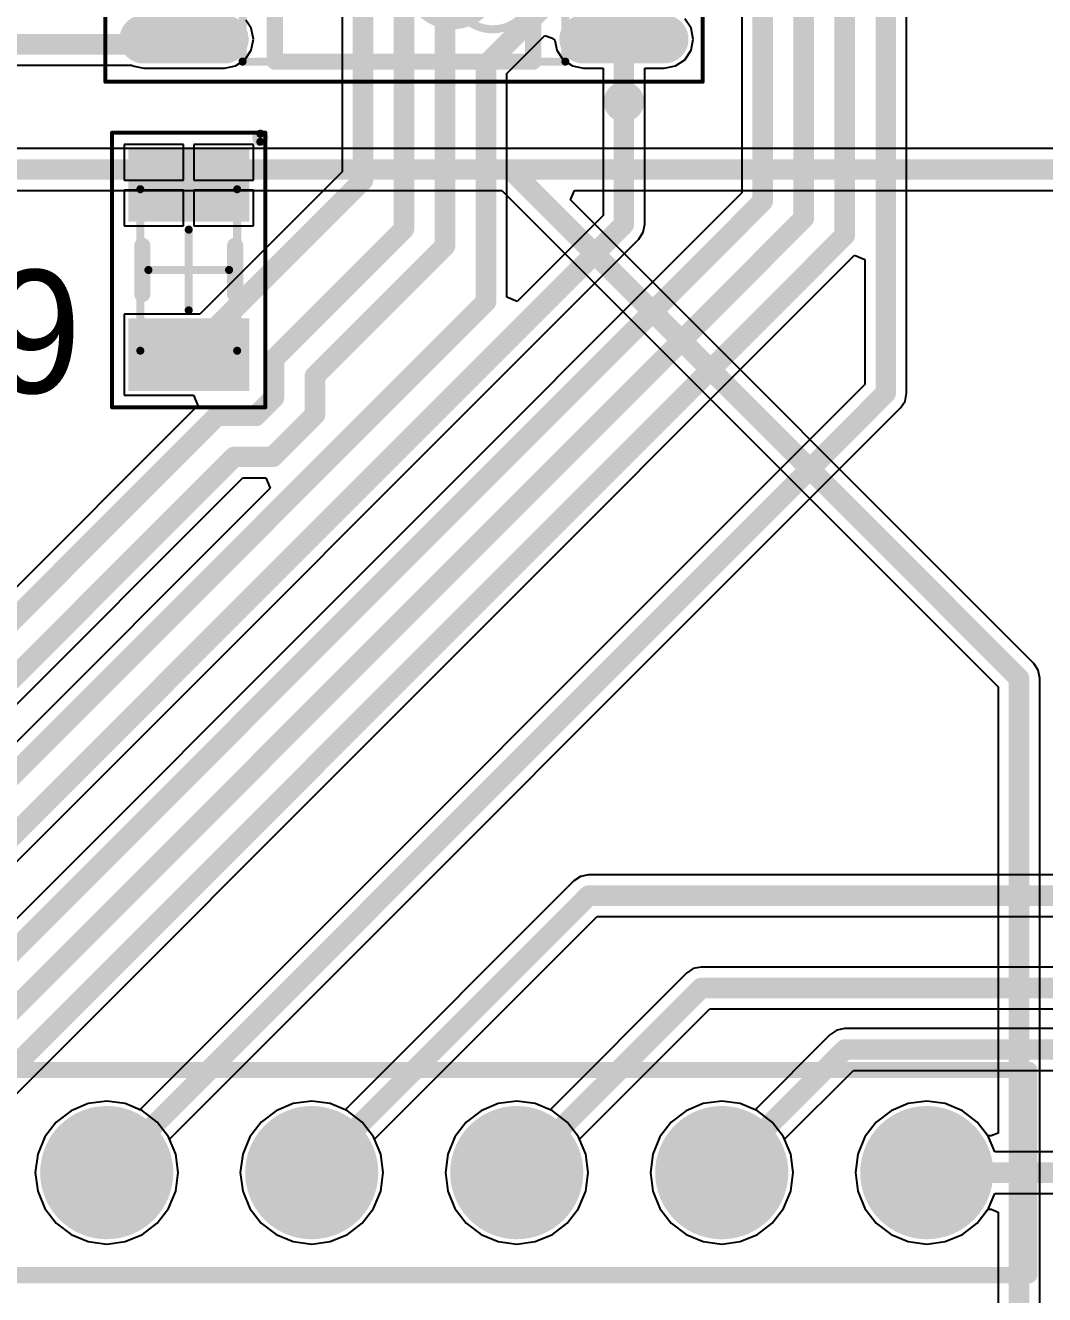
# Model space of a CAD drawing. Header units: millimetres. Extents: x 2.5 to 14.5, y 1.2 to 4.8.
# Drawn here: x 10.84 to 11.338, y 2.091 to 2.709 of the extents above; entities that cross this region are included whole.
import ezdxf

# ---------------------------------------------------------------- set-up
doc = ezdxf.new("R2010")
doc.units = ezdxf.units.MM
doc.header["$MEASUREMENT"] = 0
for name, color, linetype in [('BottomLayer', 5, 'Continuous'), ('BottomSolder', 6, 'Continuous'), ('ConnectLayer', 7, 'Continuous'), ('Mechanical13', 56, 'Continuous'), ('Mechanical15', 56, 'Continuous'), ('MultiLayer', 9, 'Continuous'), ('PadHoleLayer', 156, 'Continuous'), ('TopLayer', 1, 'Continuous'), ('TopOverlay', 2, 'Continuous'), ('TopPaste', 8, 'Continuous'), ('TopSolder', 216, 'Continuous')]:
    doc.layers.add(name, color=color, linetype=linetype)

# ---------------------------------------------------------------- blocks, each defined once
blk = doc.blocks.new('SOP64P600X175_16N_3')
at = {"layer": 'Mechanical13', "const_width": 0.00394}
for points in [[(0.07874, 0.09843), (-0.07874, 0.09843)], [(-0.07874, 0.09843), (-0.07874, -0.09843)], [(0.07874, 0.09843), (0.07874, -0.09843)], [(0.07874, -0.09843), (-0.07874, -0.09843)]]:
    blk.add_lwpolyline(points, dxfattribs=at)
at = {"layer": 'Mechanical13'}
for points, const_width in [([(-0.07972, 0.09843, 1), (-0.07776, 0.09843, 1)], 0.00197), ([(-0.07972, 0.09843, 1), (-0.07776, 0.09843, 1)], 0.00197), ([(0.07776, 0.09843, 1), (0.07972, 0.09843, 1)], 0.00197), ([(0.07776, 0.09843, 1), (0.07972, 0.09843, 1)], 0.00197), ([(-0.02362, 0.06299, 1), (-0.06299, 0.06299, 1)], 0.00394), ([(-0.06398, 0.06299, 1), (-0.06201, 0.06299, 1)], 0.00197), ([(-0.02461, 0.06299, 1), (-0.02264, 0.06299, 1)], 0.00197), ([(-0.07972, -0.09843, 1), (-0.07776, -0.09843, 1)], 0.00197), ([(-0.07972, -0.09843, 1), (-0.07776, -0.09843, 1)], 0.00197), ([(0.07776, -0.09843, 1), (0.07972, -0.09843, 1)], 0.00197), ([(0.07776, -0.09843, 1), (0.07972, -0.09843, 1)], 0.00197)]:
    blk.add_lwpolyline(points, format="xyb", close=True, dxfattribs=dict(at, const_width=const_width))
at = {"layer": 'Mechanical15'}
for points, const_width in [([(0.14567, 0.10827), (-0.14567, 0.10827)], 0.00197), ([(-0.14567, 0.10827), (-0.14567, -0.10827)], 0.00197), ([(0.14567, 0.10827), (0.14567, -0.10827)], 0.00197), ([(0, 0.01968), (0, -0.01969)], 0.00394), ([(0.01968, 0), (-0.01969, 0)], 0.00394), ([(0.14567, -0.10827), (-0.14567, -0.10827)], 0.00197)]:
    blk.add_lwpolyline(points, dxfattribs=dict(at, const_width=const_width))
for points, const_width in [([(-0.14616, 0.10827, 1), (-0.14518, 0.10827, 1)], 0.000984), ([(-0.14616, 0.10827, 1), (-0.14518, 0.10827, 1)], 0.000984), ([(0.14518, 0.10827, 1), (0.14616, 0.10827, 1)], 0.000984), ([(0.14518, 0.10827, 1), (0.14616, 0.10827, 1)], 0.000984), ([(-0.00098, 0.01968, 1), (0.00098, 0.01968, 1)], 0.00197), ([(-0.02067, 0, 1), (-0.0187, 0, 1)], 0.00197), ([(0.0187, 0, 1), (0.02067, 0, 1)], 0.00197), ([(-0.00098, -0.01969, 1), (0.00098, -0.01969, 1)], 0.00197), ([(-0.14616, -0.10827, 1), (-0.14518, -0.10827, 1)], 0.000984), ([(-0.14616, -0.10827, 1), (-0.14518, -0.10827, 1)], 0.000984), ([(0.14518, -0.10827, 1), (0.14616, -0.10827, 1)], 0.000984), ([(0.14518, -0.10827, 1), (0.14616, -0.10827, 1)], 0.000984)]:
    blk.add_lwpolyline(points, format="xyb", close=True, dxfattribs=dict(at, const_width=const_width))
at = {"layer": 'TopLayer', "const_width": 0.01772}
for points in [[(-0.12697, 0.0875), (-0.0876, 0.0875)], [(0.0876, 0.0875), (0.12697, 0.0875)], [(-0.12697, 0.0625), (-0.0876, 0.0625)], [(0.0876, 0.0625), (0.12697, 0.0625)], [(-0.12697, 0.0375), (-0.0876, 0.0375)], [(0.0876, 0.0375), (0.12697, 0.0375)], [(-0.12697, 0.0125), (-0.0876, 0.0125)], [(0.0876, 0.0125), (0.12697, 0.0125)], [(-0.12697, -0.0125), (-0.0876, -0.0125)], [(0.0876, -0.0125), (0.12697, -0.0125)], [(-0.12697, -0.0375), (-0.0876, -0.0375)], [(0.0876, -0.0375), (0.12697, -0.0375)], [(-0.12697, -0.0625), (-0.0876, -0.0625)], [(0.0876, -0.0625), (0.12697, -0.0625)], [(-0.12697, -0.0875), (-0.0876, -0.0875)], [(0.0876, -0.0875), (0.12697, -0.0875)]]:
    blk.add_lwpolyline(points, dxfattribs=at)
at = {"layer": 'TopLayer', "const_width": 0.00886}
for points in [[(-0.1314, 0.0875, 1), (-0.12254, 0.0875, 1)], [(-0.09203, 0.0875, 1), (-0.08317, 0.0875, 1)], [(0.08317, 0.0875, 1), (0.09203, 0.0875, 1)], [(0.12254, 0.0875, 1), (0.1314, 0.0875, 1)], [(-0.1314, 0.0625, 1), (-0.12254, 0.0625, 1)], [(-0.09203, 0.0625, 1), (-0.08317, 0.0625, 1)], [(0.08317, 0.0625, 1), (0.09203, 0.0625, 1)], [(0.12254, 0.0625, 1), (0.1314, 0.0625, 1)], [(-0.1314, 0.0375, 1), (-0.12254, 0.0375, 1)], [(-0.09203, 0.0375, 1), (-0.08317, 0.0375, 1)], [(0.08317, 0.0375, 1), (0.09203, 0.0375, 1)], [(0.12254, 0.0375, 1), (0.1314, 0.0375, 1)], [(-0.1314, 0.0125, 1), (-0.12254, 0.0125, 1)], [(-0.09203, 0.0125, 1), (-0.08317, 0.0125, 1)], [(0.08317, 0.0125, 1), (0.09203, 0.0125, 1)], [(0.12254, 0.0125, 1), (0.1314, 0.0125, 1)], [(-0.1314, -0.0125, 1), (-0.12254, -0.0125, 1)], [(-0.09203, -0.0125, 1), (-0.08317, -0.0125, 1)], [(0.08317, -0.0125, 1), (0.09203, -0.0125, 1)], [(0.12254, -0.0125, 1), (0.1314, -0.0125, 1)], [(-0.1314, -0.0375, 1), (-0.12254, -0.0375, 1)], [(-0.09203, -0.0375, 1), (-0.08317, -0.0375, 1)], [(0.08317, -0.0375, 1), (0.09203, -0.0375, 1)], [(0.12254, -0.0375, 1), (0.1314, -0.0375, 1)], [(-0.1314, -0.0625, 1), (-0.12254, -0.0625, 1)], [(-0.09203, -0.0625, 1), (-0.08317, -0.0625, 1)], [(0.08317, -0.0625, 1), (0.09203, -0.0625, 1)], [(0.12254, -0.0625, 1), (0.1314, -0.0625, 1)], [(-0.1314, -0.0875, 1), (-0.12254, -0.0875, 1)], [(-0.09203, -0.0875, 1), (-0.08317, -0.0875, 1)], [(0.08317, -0.0875, 1), (0.09203, -0.0875, 1)], [(0.12254, -0.0875, 1), (0.1314, -0.0875, 1)]]:
    blk.add_lwpolyline(points, format="xyb", close=True, dxfattribs=at)
at = {"layer": 'TopOverlay'}
for points, const_width in [([(-0.10236, 0.11801, 1), (-0.1122, 0.11801, 1)], 0.00984), ([(-0.11467, 0.11801, 1), (-0.10974, 0.11801, 1)], 0.00492), ([(-0.10482, 0.11801, 1), (-0.0999, 0.11801, 1)], 0.00492), ([(-0.06496, 0.09843, 1), (-0.06102, 0.09843, 1)], 0.00394), ([(-0.06496, 0.09843, 1), (-0.06102, 0.09843, 1)], 0.00394), ([(0.06102, 0.09843, 1), (0.06496, 0.09843, 1)], 0.00394), ([(0.06102, 0.09843, 1), (0.06496, 0.09843, 1)], 0.00394), ([(-0.01181, 0.05906, 1), (-0.03543, 0.05906, 1)], 0.02362), ([(-0.04134, 0.05906, 1), (-0.02953, 0.05906, 1)], 0.01181), ([(-0.01772, 0.05906, 1), (-0.00591, 0.05906, 1)], 0.01181), ([(-0.06496, -0.09843, 1), (-0.06102, -0.09843, 1)], 0.00394), ([(-0.06496, -0.09843, 1), (-0.06102, -0.09843, 1)], 0.00394), ([(0.06102, -0.09843, 1), (0.06496, -0.09843, 1)], 0.00394), ([(0.06102, -0.09843, 1), (0.06496, -0.09843, 1)], 0.00394)]:
    blk.add_lwpolyline(points, format="xyb", close=True, dxfattribs=dict(at, const_width=const_width))
at = {"layer": 'TopOverlay', "const_width": 0.00787}
for points in [[(0.06299, 0.09843), (-0.06299, 0.09843)], [(-0.06299, 0.09843), (-0.06299, -0.09843)], [(0.06299, 0.09843), (0.06299, -0.09843)], [(0.06299, -0.09843), (-0.06299, -0.09843)]]:
    blk.add_lwpolyline(points, dxfattribs=at)
at = {"layer": 'TopPaste', "const_width": 0.01772}
for points in [[(-0.12697, 0.0875), (-0.0876, 0.0875)], [(0.0876, 0.0875), (0.12697, 0.0875)], [(-0.12697, 0.0625), (-0.0876, 0.0625)], [(0.0876, 0.0625), (0.12697, 0.0625)], [(-0.12697, 0.0375), (-0.0876, 0.0375)], [(0.0876, 0.0375), (0.12697, 0.0375)], [(-0.12697, 0.0125), (-0.0876, 0.0125)], [(0.0876, 0.0125), (0.12697, 0.0125)], [(-0.12697, -0.0125), (-0.0876, -0.0125)], [(0.0876, -0.0125), (0.12697, -0.0125)], [(-0.12697, -0.0375), (-0.0876, -0.0375)], [(0.0876, -0.0375), (0.12697, -0.0375)], [(-0.12697, -0.0625), (-0.0876, -0.0625)], [(0.0876, -0.0625), (0.12697, -0.0625)], [(-0.12697, -0.0875), (-0.0876, -0.0875)], [(0.0876, -0.0875), (0.12697, -0.0875)]]:
    blk.add_lwpolyline(points, dxfattribs=at)
at = {"layer": 'TopPaste', "const_width": 0.00886}
for points in [[(-0.1314, 0.0875, 1), (-0.12254, 0.0875, 1)], [(-0.09203, 0.0875, 1), (-0.08317, 0.0875, 1)], [(0.08317, 0.0875, 1), (0.09203, 0.0875, 1)], [(0.12254, 0.0875, 1), (0.1314, 0.0875, 1)], [(-0.1314, 0.0625, 1), (-0.12254, 0.0625, 1)], [(-0.09203, 0.0625, 1), (-0.08317, 0.0625, 1)], [(0.08317, 0.0625, 1), (0.09203, 0.0625, 1)], [(0.12254, 0.0625, 1), (0.1314, 0.0625, 1)], [(-0.1314, 0.0375, 1), (-0.12254, 0.0375, 1)], [(-0.09203, 0.0375, 1), (-0.08317, 0.0375, 1)], [(0.08317, 0.0375, 1), (0.09203, 0.0375, 1)], [(0.12254, 0.0375, 1), (0.1314, 0.0375, 1)], [(-0.1314, 0.0125, 1), (-0.12254, 0.0125, 1)], [(-0.09203, 0.0125, 1), (-0.08317, 0.0125, 1)], [(0.08317, 0.0125, 1), (0.09203, 0.0125, 1)], [(0.12254, 0.0125, 1), (0.1314, 0.0125, 1)], [(-0.1314, -0.0125, 1), (-0.12254, -0.0125, 1)], [(-0.09203, -0.0125, 1), (-0.08317, -0.0125, 1)], [(0.08317, -0.0125, 1), (0.09203, -0.0125, 1)], [(0.12254, -0.0125, 1), (0.1314, -0.0125, 1)], [(-0.1314, -0.0375, 1), (-0.12254, -0.0375, 1)], [(-0.09203, -0.0375, 1), (-0.08317, -0.0375, 1)], [(0.08317, -0.0375, 1), (0.09203, -0.0375, 1)], [(0.12254, -0.0375, 1), (0.1314, -0.0375, 1)], [(-0.1314, -0.0625, 1), (-0.12254, -0.0625, 1)], [(-0.09203, -0.0625, 1), (-0.08317, -0.0625, 1)], [(0.08317, -0.0625, 1), (0.09203, -0.0625, 1)], [(0.12254, -0.0625, 1), (0.1314, -0.0625, 1)], [(-0.1314, -0.0875, 1), (-0.12254, -0.0875, 1)], [(-0.09203, -0.0875, 1), (-0.08317, -0.0875, 1)], [(0.08317, -0.0875, 1), (0.09203, -0.0875, 1)], [(0.12254, -0.0875, 1), (0.1314, -0.0875, 1)]]:
    blk.add_lwpolyline(points, format="xyb", close=True, dxfattribs=at)
at = {"layer": 'TopSolder', "const_width": 0.02362}
for points in [[(-0.12697, 0.0875), (-0.0876, 0.0875)], [(0.0876, 0.0875), (0.12697, 0.0875)], [(-0.12697, 0.0625), (-0.0876, 0.0625)], [(0.0876, 0.0625), (0.12697, 0.0625)], [(-0.12697, 0.0375), (-0.0876, 0.0375)], [(0.0876, 0.0375), (0.12697, 0.0375)], [(-0.12697, 0.0125), (-0.0876, 0.0125)], [(0.0876, 0.0125), (0.12697, 0.0125)], [(-0.12697, -0.0125), (-0.0876, -0.0125)], [(0.0876, -0.0125), (0.12697, -0.0125)], [(-0.12697, -0.0375), (-0.0876, -0.0375)], [(0.0876, -0.0375), (0.12697, -0.0375)], [(-0.12697, -0.0625), (-0.0876, -0.0625)], [(0.0876, -0.0625), (0.12697, -0.0625)], [(-0.12697, -0.0875), (-0.0876, -0.0875)], [(0.0876, -0.0875), (0.12697, -0.0875)]]:
    blk.add_lwpolyline(points, dxfattribs=at)
at = {"layer": 'TopSolder', "const_width": 0.01181}
for points in [[(-0.13287, 0.0875, 1), (-0.12106, 0.0875, 1)], [(-0.0935, 0.0875, 1), (-0.08169, 0.0875, 1)], [(0.08169, 0.0875, 1), (0.0935, 0.0875, 1)], [(0.12106, 0.0875, 1), (0.13287, 0.0875, 1)], [(-0.13287, 0.0625, 1), (-0.12106, 0.0625, 1)], [(-0.0935, 0.0625, 1), (-0.08169, 0.0625, 1)], [(0.08169, 0.0625, 1), (0.0935, 0.0625, 1)], [(0.12106, 0.0625, 1), (0.13287, 0.0625, 1)], [(-0.13287, 0.0375, 1), (-0.12106, 0.0375, 1)], [(-0.0935, 0.0375, 1), (-0.08169, 0.0375, 1)], [(0.08169, 0.0375, 1), (0.0935, 0.0375, 1)], [(0.12106, 0.0375, 1), (0.13287, 0.0375, 1)], [(-0.13287, 0.0125, 1), (-0.12106, 0.0125, 1)], [(-0.0935, 0.0125, 1), (-0.08169, 0.0125, 1)], [(0.08169, 0.0125, 1), (0.0935, 0.0125, 1)], [(0.12106, 0.0125, 1), (0.13287, 0.0125, 1)], [(-0.13287, -0.0125, 1), (-0.12106, -0.0125, 1)], [(-0.0935, -0.0125, 1), (-0.08169, -0.0125, 1)], [(0.08169, -0.0125, 1), (0.0935, -0.0125, 1)], [(0.12106, -0.0125, 1), (0.13287, -0.0125, 1)], [(-0.13287, -0.0375, 1), (-0.12106, -0.0375, 1)], [(-0.0935, -0.0375, 1), (-0.08169, -0.0375, 1)], [(0.08169, -0.0375, 1), (0.0935, -0.0375, 1)], [(0.12106, -0.0375, 1), (0.13287, -0.0375, 1)], [(-0.13287, -0.0625, 1), (-0.12106, -0.0625, 1)], [(-0.0935, -0.0625, 1), (-0.08169, -0.0625, 1)], [(0.08169, -0.0625, 1), (0.0935, -0.0625, 1)], [(0.12106, -0.0625, 1), (0.13287, -0.0625, 1)], [(-0.13287, -0.0875, 1), (-0.12106, -0.0875, 1)], [(-0.0935, -0.0875, 1), (-0.08169, -0.0875, 1)], [(0.08169, -0.0875, 1), (0.0935, -0.0875, 1)], [(0.12106, -0.0875, 1), (0.13287, -0.0875, 1)]]:
    blk.add_lwpolyline(points, format="xyb", close=True, dxfattribs=at)
blk = doc.blocks.new('HDR1X11_5')
at = {"layer": 'BottomLayer', "const_width": 0.02953}
for points in [[(0.58524, 0, 1), (0.61476, 0, 1)], [(0.68524, 0, 1), (0.71476, 0, 1)], [(0.78524, 0, 1), (0.81476, 0, 1)], [(0.88524, 0, 1), (0.91476, 0, 1)], [(0.98524, 0, 1), (1.01476, 0, 1)]]:
    blk.add_lwpolyline(points, format="xyb", close=True, dxfattribs=at)
at = {"layer": 'BottomSolder', "const_width": 0.03248}
for points in [[(0.58376, 0, 1), (0.61624, 0, 1)], [(0.68376, 0, 1), (0.71624, 0, 1)], [(0.78376, 0, 1), (0.81624, 0, 1)], [(0.88376, 0, 1), (0.91624, 0, 1)], [(0.98376, 0, 1), (1.01624, 0, 1)]]:
    blk.add_lwpolyline(points, format="xyb", close=True, dxfattribs=at)
at = {"layer": 'MultiLayer', "const_width": 0.02953}
for points in [[(0.58524, 0, 1), (0.61476, 0, 1)], [(0.68524, 0, 1), (0.71476, 0, 1)], [(0.78524, 0, 1), (0.81476, 0, 1)], [(0.88524, 0, 1), (0.91476, 0, 1)], [(0.98524, 0, 1), (1.01476, 0, 1)]]:
    blk.add_lwpolyline(points, format="xyb", close=True, dxfattribs=at)
at = {"layer": 'PadHoleLayer', "const_width": 0.01772}
for points in [[(0.59114, 0, 1), (0.60886, 0, 1)], [(0.69114, 0, 1), (0.70886, 0, 1)], [(0.79114, 0, 1), (0.80886, 0, 1)], [(0.89114, 0, 1), (0.90886, 0, 1)], [(0.99114, 0, 1), (1.00886, 0, 1)]]:
    blk.add_lwpolyline(points, format="xyb", close=True, dxfattribs=at)
at = {"layer": 'TopLayer', "const_width": 0.02953}
for points in [[(0.58524, 0, 1), (0.61476, 0, 1)], [(0.68524, 0, 1), (0.71476, 0, 1)], [(0.78524, 0, 1), (0.81476, 0, 1)], [(0.88524, 0, 1), (0.91476, 0, 1)], [(0.98524, 0, 1), (1.01476, 0, 1)]]:
    blk.add_lwpolyline(points, format="xyb", close=True, dxfattribs=at)
at = {"layer": 'TopOverlay', "const_width": 0.00787}
for points in [[(0.025, 0.05), (1.05, 0.05)], [(1.05, -0.05), (1.05, 0.05)], [(-0.05, -0.05), (1.05, -0.05)]]:
    blk.add_lwpolyline(points, dxfattribs=at)
at = {"layer": 'TopOverlay', "const_width": 0.00394}
for points in [[(1.04803, 0.05, 1), (1.05197, 0.05, 1)], [(1.04803, 0.05, 1), (1.05197, 0.05, 1)], [(1.04803, -0.05, 1), (1.05197, -0.05, 1)], [(1.04803, -0.05, 1), (1.05197, -0.05, 1)]]:
    blk.add_lwpolyline(points, format="xyb", close=True, dxfattribs=at)
at = {"layer": 'TopSolder', "const_width": 0.03248}
for points in [[(0.58376, 0, 1), (0.61624, 0, 1)], [(0.68376, 0, 1), (0.71624, 0, 1)], [(0.78376, 0, 1), (0.81624, 0, 1)], [(0.88376, 0, 1), (0.91624, 0, 1)], [(0.98376, 0, 1), (1.01624, 0, 1)]]:
    blk.add_lwpolyline(points, format="xyb", close=True, dxfattribs=at)
blk = doc.blocks.new('CAPCP2012X06N_196')
at = {"layer": 'Mechanical13', "const_width": 0.00394}
for points in [[(0.03937, 0.02362), (-0.03937, 0.02362)], [(-0.03937, -0.02362), (-0.03937, 0.02362)], [(0.03937, -0.02362), (0.03937, 0.02362)], [(0.03937, -0.02362), (-0.03937, -0.02362)]]:
    blk.add_lwpolyline(points, dxfattribs=at)
at = {"layer": 'Mechanical13', "const_width": 0.00197}
for points in [[(-0.04035, 0.02362, 1), (-0.03839, 0.02362, 1)], [(-0.04035, 0.02362, 1), (-0.03839, 0.02362, 1)], [(0.03839, 0.02362, 1), (0.04035, 0.02362, 1)], [(0.03839, 0.02362, 1), (0.04035, 0.02362, 1)], [(-0.04035, -0.02362, 1), (-0.03839, -0.02362, 1)], [(-0.04035, -0.02362, 1), (-0.03839, -0.02362, 1)], [(0.03839, -0.02362, 1), (0.04035, -0.02362, 1)], [(0.03839, -0.02362, 1), (0.04035, -0.02362, 1)]]:
    blk.add_lwpolyline(points, format="xyb", close=True, dxfattribs=at)
at = {"layer": 'Mechanical15'}
for points, const_width in [([(0.06693, 0.0374), (-0.06693, 0.0374)], 0.00197), ([(-0.06693, -0.0374), (-0.06693, 0.0374)], 0.00197), ([(0.06693, -0.0374), (0.06693, 0.0374)], 0.00197), ([(0, -0.01968), (0, 0.01969)], 0.00394), ([(0.01968, 0), (-0.01969, 0)], 0.00394), ([(0.06693, -0.0374), (-0.06693, -0.0374)], 0.00197)]:
    blk.add_lwpolyline(points, dxfattribs=dict(at, const_width=const_width))
for points, const_width in [([(-0.06742, 0.0374, 1), (-0.06644, 0.0374, 1)], 0.000984), ([(-0.06742, 0.0374, 1), (-0.06644, 0.0374, 1)], 0.000984), ([(0.06644, 0.0374, 1), (0.06742, 0.0374, 1)], 0.000984), ([(0.06644, 0.0374, 1), (0.06742, 0.0374, 1)], 0.000984), ([(-0.00098, 0.01969, 1), (0.00098, 0.01969, 1)], 0.00197), ([(-0.02067, 0, 1), (-0.0187, 0, 1)], 0.00197), ([(0.0187, 0, 1), (0.02067, 0, 1)], 0.00197), ([(-0.00098, -0.01968, 1), (0.00098, -0.01968, 1)], 0.00197), ([(-0.06742, -0.0374, 1), (-0.06644, -0.0374, 1)], 0.000984), ([(-0.06742, -0.0374, 1), (-0.06644, -0.0374, 1)], 0.000984), ([(0.06644, -0.0374, 1), (0.06742, -0.0374, 1)], 0.000984), ([(0.06644, -0.0374, 1), (0.06742, -0.0374, 1)], 0.000984)]:
    blk.add_lwpolyline(points, format="xyb", close=True, dxfattribs=dict(at, const_width=const_width))
at = {"layer": 'TopLayer'}
for points in [[(-0.02657, -0.02657), (-0.02657, 0.02657), (-0.0561, -0.02657), (-0.0561, 0.02657)], [(0.0561, -0.02657), (0.0561, 0.02657), (0.02657, -0.02657), (0.02657, 0.02657)]]:
    blk.add_solid(points, dxfattribs=at)
at = {"layer": 'TopOverlay'}
for points, const_width in [([(-0.06249, 0.03493, 1), (-0.06642, 0.03493, 1)], 0.00394), ([(-0.06741, 0.03493, 1), (-0.06544, 0.03493, 1)], 0.00197), ([(-0.06347, 0.03493, 1), (-0.0615, 0.03493, 1)], 0.00197), ([(-0.01378, 0.02264, 1), (-0.00984, 0.02264, 1)], 0.00394), ([(0.00984, 0.02264, 1), (0.01378, 0.02264, 1)], 0.00394), ([(-0.01378, -0.02264, 1), (-0.00984, -0.02264, 1)], 0.00394), ([(0.00984, -0.02264, 1), (0.01378, -0.02264, 1)], 0.00394)]:
    blk.add_lwpolyline(points, format="xyb", close=True, dxfattribs=dict(at, const_width=const_width))
at = {"layer": 'TopOverlay', "const_width": 0.00787}
for points in [[(0.01181, 0.02264), (-0.01181, 0.02264)], [(0.01181, -0.02264), (-0.01181, -0.02264)]]:
    blk.add_lwpolyline(points, dxfattribs=at)
at = {"layer": 'TopPaste'}
for points in [[(-0.02657, -0.02657), (-0.02657, 0.02657), (-0.0561, -0.02657), (-0.0561, 0.02657)], [(0.0561, -0.02657), (0.0561, 0.02657), (0.02657, -0.02657), (0.02657, 0.02657)]]:
    blk.add_solid(points, dxfattribs=at)
at = {"layer": 'TopSolder'}
for points in [[(-0.02362, -0.02953), (-0.02362, 0.02953), (-0.05905, -0.02953), (-0.05905, 0.02953)], [(0.05905, -0.02953), (0.05905, 0.02953), (0.02362, -0.02953), (0.02362, 0.02953)]]:
    blk.add_solid(points, dxfattribs=at)

msp = doc.modelspace()

# ---------------------------------------------------------------- linework, layer by layer
at = {"layer": 'BottomLayer', "const_width": 0.01}
for points in [[(10.592, 2.639), (11.077, 2.639)], [(11.077, 2.639), (11.53766, 2.639)], [(11.077, 2.639), (11.325, 2.391)], [(11.325, 2.08), (11.325, 2.391)]]:
    msp.add_lwpolyline(points, dxfattribs=at)
at = {"layer": 'BottomLayer', "const_width": 0.005}
for points in [[(11.0745, 2.639, 1), (11.0795, 2.639, 1)], [(11.0745, 2.639, 1), (11.0795, 2.639, 1)], [(11.0745, 2.639, 1), (11.0795, 2.639, 1)], [(11.3225, 2.391, 1), (11.3275, 2.391, 1)], [(11.3225, 2.391, 1), (11.3275, 2.391, 1)]]:
    msp.add_lwpolyline(points, format="xyb", close=True, dxfattribs=at)
at = {"layer": 'ConnectLayer'}
for p, q in [((11.2702, 2.53), (11.2702, 2.835)), ((10.9948, 2.82078), (10.9948, 2.63789)), ((11.1898, 2.78078), (11.1898, 2.62766)), ((10.95046, 2.70791), (10.94785, 2.7118)), ((11.16502, 2.70791), (11.16196, 2.71249)), ((10.95153, 2.7025), (10.95046, 2.70791)), ((11.0752, 2.68578), (11.09373, 2.70431)), ((11.09373, 2.70431), (11.09693, 2.70309)), ((11.1661, 2.7025), (11.16502, 2.70791)), ((10.95046, 2.69709), (10.95153, 2.7025)), ((11.09693, 2.70309), (11.09856, 2.70207)), ((11.09856, 2.70207), (11.09954, 2.69709)), ((11.16502, 2.69709), (11.1661, 2.7025)), ((10.94281, 2.68945), (10.94739, 2.69251)), ((10.94739, 2.69251), (10.95046, 2.69709)), ((11.09954, 2.69709), (11.10261, 2.69251)), ((11.10261, 2.69251), (11.10719, 2.68945)), ((11.15738, 2.68945), (11.16196, 2.69251)), ((11.16196, 2.69251), (11.16502, 2.69709)), ((10.69657, 2.6898), (10.89209, 2.6898)), ((10.89209, 2.6898), (10.89262, 2.68945)), ((10.89262, 2.68945), (10.89803, 2.68837)), ((10.89803, 2.68837), (10.9374, 2.68837)), ((10.9374, 2.68837), (10.94281, 2.68945)), ((11.0752, 2.57669), (11.0752, 2.68578)), ((11.10719, 2.68945), (11.1126, 2.68837)), ((11.1126, 2.68837), (11.12209, 2.68837)), ((11.12209, 2.68837), (11.12209, 2.61651)), ((11.14248, 2.61228), (11.14248, 2.68837)), ((11.14248, 2.68837), (11.15197, 2.68837)), ((11.15197, 2.68837), (11.15738, 2.68945)), ((11.537, 2.6492), (10.62025, 2.6492)), ((10.9175, 2.6511), (10.88843, 2.6511)), ((10.88843, 2.6511), (10.88843, 2.63384)), ((10.9175, 2.63384), (10.9175, 2.6511)), ((10.95157, 2.6511), (10.9225, 2.6511)), ((10.9225, 2.6511), (10.9225, 2.63384)), ((10.95157, 2.63384), (10.95157, 2.6511)), ((10.9948, 2.63789), (10.92534, 2.56843)), ((10.88843, 2.63384), (10.9175, 2.63384)), ((10.9225, 2.63384), (10.95157, 2.63384)), ((10.62025, 2.6288), (11.07278, 2.6288)), ((11.1898, 2.62766), (10.78687, 2.22472)), ((10.9175, 2.62884), (10.88843, 2.62884)), ((10.88843, 2.62884), (10.88843, 2.61157)), ((10.9175, 2.61157), (10.9175, 2.62884)), ((10.95157, 2.62884), (10.9225, 2.62884)), ((10.9225, 2.62884), (10.9225, 2.61157)), ((10.95157, 2.61157), (10.95157, 2.62884)), ((11.07278, 2.6288), (11.3148, 2.38678)), ((11.10623, 2.62418), (11.10815, 2.6288)), ((11.33221, 2.39821), (11.10623, 2.62418)), ((11.10815, 2.6288), (11.51963, 2.6288)), ((10.88843, 2.61157), (10.9175, 2.61157)), ((10.9225, 2.61157), (10.95157, 2.61157)), ((11.12209, 2.61651), (11.0802, 2.57462)), ((11.1417, 2.60838), (11.14248, 2.61228)), ((10.83269, 2.29827), (11.13949, 2.60507)), ((11.13949, 2.60507), (11.1417, 2.60838)), ((10.81157, 2.16401), (11.2448, 2.59725)), ((11.2448, 2.59725), (11.2498, 2.59518)), ((11.2498, 2.59518), (11.2498, 2.53422)), ((11.0802, 2.57462), (11.0752, 2.57669)), ((10.92534, 2.56843), (10.88843, 2.56843)), ((10.88843, 2.56843), (10.88843, 2.5289)), ((11.2498, 2.53422), (10.89623, 2.18065)), ((10.88843, 2.5289), (10.92241, 2.5289)), ((10.92241, 2.5289), (10.92448, 2.5239)), ((11.26721, 2.52279), (11.26942, 2.5261)), ((11.26942, 2.5261), (11.2702, 2.53)), ((10.92448, 2.5239), (10.79078, 2.3902)), ((10.91065, 2.16623), (11.26721, 2.52279)), ((10.8129, 2.3552), (10.94641, 2.4887)), ((10.94641, 2.4887), (10.95767, 2.4887)), ((10.95767, 2.4887), (10.95974, 2.4837)), ((10.95974, 2.4837), (10.82623, 2.3502)), ((11.33442, 2.3949), (11.33221, 2.39821)), ((11.3352, 2.391), (11.33442, 2.3949)), ((11.3352, 2.08), (11.3352, 2.391)), ((11.3148, 2.38678), (11.3148, 2.16927)), ((11.10779, 2.29221), (10.99623, 2.18065)), ((11.1111, 2.29442), (11.10779, 2.29221)), ((11.115, 2.2952), (11.1111, 2.29442)), ((11.67078, 2.2952), (11.115, 2.2952)), ((11.01065, 2.16623), (11.11922, 2.2748)), ((11.11922, 2.2748), (11.675, 2.2748)), ((11.16279, 2.24721), (11.09623, 2.18065)), ((11.1661, 2.24942), (11.16279, 2.24721)), ((11.17, 2.2502), (11.1661, 2.24942)), ((11.67078, 2.2502), (11.17, 2.2502)), ((11.11065, 2.16623), (11.17422, 2.2298)), ((11.17422, 2.2298), (11.675, 2.2298)), ((11.23279, 2.21721), (11.19623, 2.18065)), ((11.2361, 2.21942), (11.23279, 2.21721)), ((11.24, 2.2202), (11.2361, 2.21942)), ((11.68578, 2.2202), (11.24, 2.2202)), ((11.21065, 2.16623), (11.24422, 2.1998)), ((11.24422, 2.1998), (11.69, 2.1998)), ((10.88, 2.18483), (10.87099, 2.18364)), ((10.88, 2.18483), (10.87099, 2.18364)), ((10.88901, 2.18364), (10.88, 2.18483)), ((10.88901, 2.18364), (10.88, 2.18483)), ((10.98, 2.18483), (10.97099, 2.18364)), ((10.98, 2.18483), (10.97099, 2.18364)), ((10.98901, 2.18364), (10.98, 2.18483)), ((10.98901, 2.18364), (10.98, 2.18483)), ((11.08, 2.18483), (11.07099, 2.18364)), ((11.08, 2.18483), (11.07099, 2.18364)), ((11.08901, 2.18364), (11.08, 2.18483)), ((11.08901, 2.18364), (11.08, 2.18483)), ((11.18, 2.18483), (11.17099, 2.18364)), ((11.18, 2.18483), (11.17099, 2.18364)), ((11.18901, 2.18364), (11.18, 2.18483)), ((11.18901, 2.18364), (11.18, 2.18483)), ((11.28, 2.18483), (11.27099, 2.18364)), ((11.28, 2.18483), (11.27099, 2.18364)), ((11.28901, 2.18364), (11.28, 2.18483)), ((11.28901, 2.18364), (11.28, 2.18483)), ((10.86259, 2.18016), (10.85537, 2.17463)), ((10.86259, 2.18016), (10.85537, 2.17463)), ((10.87099, 2.18364), (10.86259, 2.18016)), ((10.87099, 2.18364), (10.86259, 2.18016)), ((10.89741, 2.18016), (10.88901, 2.18364)), ((10.89623, 2.18065), (10.88901, 2.18364)), ((10.90463, 2.17463), (10.89741, 2.18016)), ((10.96259, 2.18016), (10.95537, 2.17463)), ((10.96259, 2.18016), (10.95537, 2.17463)), ((10.97099, 2.18364), (10.96259, 2.18016)), ((10.97099, 2.18364), (10.96259, 2.18016)), ((10.99741, 2.18016), (10.98901, 2.18364)), ((10.99623, 2.18065), (10.98901, 2.18364)), ((11.00463, 2.17463), (10.99741, 2.18016)), ((11.06259, 2.18016), (11.05537, 2.17463)), ((11.06259, 2.18016), (11.05537, 2.17463)), ((11.07099, 2.18364), (11.06259, 2.18016)), ((11.07099, 2.18364), (11.06259, 2.18016)), ((11.09741, 2.18016), (11.08901, 2.18364)), ((11.09623, 2.18065), (11.08901, 2.18364)), ((11.10463, 2.17463), (11.09741, 2.18016)), ((11.16259, 2.18016), (11.15537, 2.17463)), ((11.16259, 2.18016), (11.15537, 2.17463)), ((11.17099, 2.18364), (11.16259, 2.18016)), ((11.17099, 2.18364), (11.16259, 2.18016)), ((11.19741, 2.18016), (11.18901, 2.18364)), ((11.19623, 2.18065), (11.18901, 2.18364)), ((11.20463, 2.17463), (11.19741, 2.18016)), ((11.26259, 2.18016), (11.25537, 2.17463)), ((11.26259, 2.18016), (11.25537, 2.17463)), ((11.27099, 2.18364), (11.26259, 2.18016)), ((11.27099, 2.18364), (11.26259, 2.18016)), ((11.29741, 2.18016), (11.28901, 2.18364)), ((11.29741, 2.18016), (11.28901, 2.18364)), ((11.30463, 2.17463), (11.29741, 2.18016)), ((11.30463, 2.17463), (11.29741, 2.18016)), ((10.85537, 2.17463), (10.84984, 2.16741)), ((10.85537, 2.17463), (10.84984, 2.16741)), ((10.91016, 2.16741), (10.90463, 2.17463)), ((10.95537, 2.17463), (10.94984, 2.16741)), ((10.95537, 2.17463), (10.94984, 2.16741)), ((11.01016, 2.16741), (11.00463, 2.17463)), ((11.05537, 2.17463), (11.04984, 2.16741)), ((11.05537, 2.17463), (11.04984, 2.16741)), ((11.11016, 2.16741), (11.10463, 2.17463)), ((11.15537, 2.17463), (11.14984, 2.16741)), ((11.15537, 2.17463), (11.14984, 2.16741)), ((11.21016, 2.16741), (11.20463, 2.17463)), ((11.25537, 2.17463), (11.24984, 2.16741)), ((11.25537, 2.17463), (11.24984, 2.16741)), ((11.3098, 2.16788), (11.30463, 2.17463)), ((11.31016, 2.16741), (11.30463, 2.17463)), ((10.84984, 2.16741), (10.84636, 2.15901)), ((10.84984, 2.16741), (10.84636, 2.15901)), ((10.91364, 2.15901), (10.91016, 2.16741)), ((10.91364, 2.15901), (10.91065, 2.16623)), ((10.94984, 2.16741), (10.94636, 2.15901)), ((10.94984, 2.16741), (10.94636, 2.15901)), ((11.01364, 2.15901), (11.01016, 2.16741)), ((11.01364, 2.15901), (11.01065, 2.16623)), ((11.04984, 2.16741), (11.04636, 2.15901)), ((11.04984, 2.16741), (11.04636, 2.15901)), ((11.11364, 2.15901), (11.11016, 2.16741)), ((11.11364, 2.15901), (11.11065, 2.16623)), ((11.14984, 2.16741), (11.14636, 2.15901)), ((11.14984, 2.16741), (11.14636, 2.15901)), ((11.21364, 2.15901), (11.21016, 2.16741)), ((11.21364, 2.15901), (11.21065, 2.16623)), ((11.24984, 2.16741), (11.24636, 2.15901)), ((11.24984, 2.16741), (11.24636, 2.15901)), ((11.31136, 2.16789), (11.3098, 2.16788)), ((11.31315, 2.1602), (11.31016, 2.16741)), ((11.3148, 2.16927), (11.31136, 2.16789)), ((11.69578, 2.1602), (11.31315, 2.1602)), ((10.84636, 2.15901), (10.84517, 2.15)), ((10.84636, 2.15901), (10.84517, 2.15)), ((10.91483, 2.15), (10.91364, 2.15901)), ((10.91483, 2.15), (10.91364, 2.15901)), ((10.94636, 2.15901), (10.94517, 2.15)), ((10.94636, 2.15901), (10.94517, 2.15)), ((11.01483, 2.15), (11.01364, 2.15901)), ((11.01483, 2.15), (11.01364, 2.15901)), ((11.04636, 2.15901), (11.04517, 2.15)), ((11.04636, 2.15901), (11.04517, 2.15)), ((11.11483, 2.15), (11.11364, 2.15901)), ((11.11483, 2.15), (11.11364, 2.15901)), ((11.14636, 2.15901), (11.14517, 2.15)), ((11.14636, 2.15901), (11.14517, 2.15)), ((11.21483, 2.15), (11.21364, 2.15901)), ((11.21483, 2.15), (11.21364, 2.15901)), ((11.24636, 2.15901), (11.24517, 2.15)), ((11.24636, 2.15901), (11.24517, 2.15)), ((10.84517, 2.15), (10.84636, 2.14099)), ((10.84517, 2.15), (10.84636, 2.14099)), ((10.91364, 2.14099), (10.91483, 2.15)), ((10.91364, 2.14099), (10.91483, 2.15)), ((10.94517, 2.15), (10.94636, 2.14099)), ((10.94517, 2.15), (10.94636, 2.14099)), ((11.01364, 2.14099), (11.01483, 2.15)), ((11.01364, 2.14099), (11.01483, 2.15)), ((11.04517, 2.15), (11.04636, 2.14099)), ((11.04517, 2.15), (11.04636, 2.14099)), ((11.11364, 2.14099), (11.11483, 2.15)), ((11.11364, 2.14099), (11.11483, 2.15)), ((11.14517, 2.15), (11.14636, 2.14099)), ((11.14517, 2.15), (11.14636, 2.14099)), ((11.21364, 2.14099), (11.21483, 2.15)), ((11.21364, 2.14099), (11.21483, 2.15)), ((11.24517, 2.15), (11.24636, 2.14099)), ((11.24517, 2.15), (11.24636, 2.14099)), ((10.84636, 2.14099), (10.84984, 2.13259)), ((10.84636, 2.14099), (10.84984, 2.13259)), ((10.91016, 2.13259), (10.91364, 2.14099)), ((10.91016, 2.13259), (10.91364, 2.14099)), ((10.94636, 2.14099), (10.94984, 2.13259)), ((10.94636, 2.14099), (10.94984, 2.13259)), ((11.01016, 2.13259), (11.01364, 2.14099)), ((11.01016, 2.13259), (11.01364, 2.14099)), ((11.04636, 2.14099), (11.04984, 2.13259)), ((11.04636, 2.14099), (11.04984, 2.13259)), ((11.11016, 2.13259), (11.11364, 2.14099)), ((11.11016, 2.13259), (11.11364, 2.14099)), ((11.14636, 2.14099), (11.14984, 2.13259)), ((11.14636, 2.14099), (11.14984, 2.13259)), ((11.21016, 2.13259), (11.21364, 2.14099)), ((11.21016, 2.13259), (11.21364, 2.14099)), ((11.24636, 2.14099), (11.24984, 2.13259)), ((11.24636, 2.14099), (11.24984, 2.13259)), ((11.31016, 2.13259), (11.31315, 2.1398)), ((11.31315, 2.1398), (11.7, 2.1398)), ((10.84984, 2.13259), (10.85537, 2.12537)), ((10.84984, 2.13259), (10.85537, 2.12537)), ((10.90463, 2.12537), (10.91016, 2.13259)), ((10.90463, 2.12537), (10.91016, 2.13259)), ((10.94984, 2.13259), (10.95537, 2.12537)), ((10.94984, 2.13259), (10.95537, 2.12537)), ((11.00463, 2.12537), (11.01016, 2.13259)), ((11.00463, 2.12537), (11.01016, 2.13259)), ((11.04984, 2.13259), (11.05537, 2.12537)), ((11.04984, 2.13259), (11.05537, 2.12537)), ((11.10463, 2.12537), (11.11016, 2.13259)), ((11.10463, 2.12537), (11.11016, 2.13259)), ((11.14984, 2.13259), (11.15537, 2.12537)), ((11.14984, 2.13259), (11.15537, 2.12537)), ((11.20463, 2.12537), (11.21016, 2.13259)), ((11.20463, 2.12537), (11.21016, 2.13259)), ((11.24984, 2.13259), (11.25537, 2.12537)), ((11.24984, 2.13259), (11.25537, 2.12537)), ((11.30463, 2.12537), (11.31016, 2.13259)), ((11.30463, 2.12537), (11.3098, 2.13212)), ((11.3098, 2.13212), (11.31136, 2.13211)), ((11.31136, 2.13211), (11.3148, 2.13073)), ((11.3148, 2.13073), (11.3148, 2.08422)), ((10.85537, 2.12537), (10.86259, 2.11984)), ((10.85537, 2.12537), (10.86259, 2.11984)), ((10.89741, 2.11984), (10.90463, 2.12537)), ((10.89741, 2.11984), (10.90463, 2.12537)), ((10.95537, 2.12537), (10.96259, 2.11984)), ((10.95537, 2.12537), (10.96259, 2.11984)), ((10.99741, 2.11984), (11.00463, 2.12537)), ((10.99741, 2.11984), (11.00463, 2.12537)), ((11.05537, 2.12537), (11.06259, 2.11984)), ((11.05537, 2.12537), (11.06259, 2.11984)), ((11.09741, 2.11984), (11.10463, 2.12537)), ((11.09741, 2.11984), (11.10463, 2.12537)), ((11.15537, 2.12537), (11.16259, 2.11984)), ((11.15537, 2.12537), (11.16259, 2.11984)), ((11.19741, 2.11984), (11.20463, 2.12537)), ((11.19741, 2.11984), (11.20463, 2.12537)), ((11.25537, 2.12537), (11.26259, 2.11984)), ((11.25537, 2.12537), (11.26259, 2.11984)), ((11.29741, 2.11984), (11.30463, 2.12537)), ((11.29741, 2.11984), (11.30463, 2.12537)), ((10.86259, 2.11984), (10.87099, 2.11636)), ((10.86259, 2.11984), (10.87099, 2.11636)), ((10.87099, 2.11636), (10.88, 2.11517)), ((10.87099, 2.11636), (10.88, 2.11517)), ((10.88, 2.11517), (10.88901, 2.11636)), ((10.88, 2.11517), (10.88901, 2.11636)), ((10.88901, 2.11636), (10.89741, 2.11984)), ((10.88901, 2.11636), (10.89741, 2.11984)), ((10.96259, 2.11984), (10.97099, 2.11636)), ((10.96259, 2.11984), (10.97099, 2.11636)), ((10.97099, 2.11636), (10.98, 2.11517)), ((10.97099, 2.11636), (10.98, 2.11517)), ((10.98, 2.11517), (10.98901, 2.11636)), ((10.98, 2.11517), (10.98901, 2.11636)), ((10.98901, 2.11636), (10.99741, 2.11984)), ((10.98901, 2.11636), (10.99741, 2.11984)), ((11.06259, 2.11984), (11.07099, 2.11636)), ((11.06259, 2.11984), (11.07099, 2.11636)), ((11.07099, 2.11636), (11.08, 2.11517)), ((11.07099, 2.11636), (11.08, 2.11517)), ((11.08, 2.11517), (11.08901, 2.11636)), ((11.08, 2.11517), (11.08901, 2.11636)), ((11.08901, 2.11636), (11.09741, 2.11984)), ((11.08901, 2.11636), (11.09741, 2.11984)), ((11.16259, 2.11984), (11.17099, 2.11636)), ((11.16259, 2.11984), (11.17099, 2.11636)), ((11.17099, 2.11636), (11.18, 2.11517)), ((11.17099, 2.11636), (11.18, 2.11517)), ((11.18, 2.11517), (11.18901, 2.11636)), ((11.18, 2.11517), (11.18901, 2.11636)), ((11.18901, 2.11636), (11.19741, 2.11984)), ((11.18901, 2.11636), (11.19741, 2.11984)), ((11.26259, 2.11984), (11.27099, 2.11636)), ((11.26259, 2.11984), (11.27099, 2.11636)), ((11.27099, 2.11636), (11.28, 2.11517)), ((11.27099, 2.11636), (11.28, 2.11517)), ((11.28, 2.11517), (11.28901, 2.11636)), ((11.28, 2.11517), (11.28901, 2.11636)), ((11.28901, 2.11636), (11.29741, 2.11984)), ((11.28901, 2.11636), (11.29741, 2.11984))]:
    msp.add_line(p, q, dxfattribs=at)
at = {"layer": 'TopLayer', "const_width": 0.01}
for points in [[(11.26, 2.53), (11.26, 2.835)], [(11.005, 2.63366), (11.005, 2.825)], [(11.24, 2.60686), (11.24, 2.82)], [(11.22, 2.61515), (11.22, 2.805)], [(11.2, 2.62343), (11.2, 2.785)], [(11.025, 2.61), (11.025, 2.735)], [(11.045, 2.60172), (11.045, 2.725)], [(11.065, 2.69), (11.1025, 2.7275)], [(10.66866, 2.7), (10.91522, 2.7)], [(10.91522, 2.7), (10.91772, 2.7025)], [(11.13228, 2.61228), (11.13228, 2.7025)], [(11.065, 2.57454), (11.065, 2.69)], [(10.92, 2.54866), (11.005, 2.63366)], [(10.7911, 2.21453), (11.2, 2.62343)], [(10.79938, 2.19453), (11.22, 2.61515)], [(10.816, 2.296), (11.13228, 2.61228)], [(10.78314, 2.15), (11.24, 2.60686)], [(10.96157, 2.54657), (11.025, 2.61)], [(10.98157, 2.53829), (11.045, 2.60172)], [(10.83046, 2.34), (11.065, 2.57454)], [(10.96157, 2.52768), (10.96157, 2.54657)], [(10.98157, 2.5194), (10.98157, 2.53829)], [(10.88, 2.15), (11.26, 2.53)], [(10.95279, 2.5189), (10.96157, 2.52768)], [(10.96107, 2.4989), (10.98157, 2.5194)], [(10.795, 2.38), (10.9339, 2.5189)], [(10.9339, 2.5189), (10.95279, 2.5189)], [(10.80328, 2.36), (10.94218, 2.4989)], [(10.94218, 2.4989), (10.96107, 2.4989)], [(10.98, 2.15), (11.115, 2.285)], [(11.115, 2.285), (11.675, 2.285)], [(11.08, 2.15), (11.17, 2.24)], [(11.17, 2.24), (11.675, 2.24)], [(11.18, 2.15), (11.24, 2.21)], [(11.24, 2.21), (11.69, 2.21)], [(11.28, 2.15), (11.7, 2.15)]]:
    msp.add_lwpolyline(points, dxfattribs=at)
at = {"layer": 'TopLayer', "const_width": 0.005}
for points in [[(10.91272, 2.7, 1), (10.91772, 2.7, 1)], [(10.91272, 2.7, 1), (10.91772, 2.7, 1)], [(10.91522, 2.7025, 1), (10.92022, 2.7025, 1)], [(11.12978, 2.7025, 1), (11.13478, 2.7025, 1)], [(11.0625, 2.69, 1), (11.0675, 2.69, 1)], [(11.0625, 2.69, 1), (11.0675, 2.69, 1)], [(11.0025, 2.63366, 1), (11.0075, 2.63366, 1)], [(11.0025, 2.63366, 1), (11.0075, 2.63366, 1)], [(11.1975, 2.62343, 1), (11.2025, 2.62343, 1)], [(11.1975, 2.62343, 1), (11.2025, 2.62343, 1)], [(11.12978, 2.61228, 1), (11.13478, 2.61228, 1)], [(11.12978, 2.61228, 1), (11.13478, 2.61228, 1)], [(11.2175, 2.61515, 1), (11.2225, 2.61515, 1)], [(11.2175, 2.61515, 1), (11.2225, 2.61515, 1)], [(11.0225, 2.61, 1), (11.0275, 2.61, 1)], [(11.0225, 2.61, 1), (11.0275, 2.61, 1)], [(11.2375, 2.60686, 1), (11.2425, 2.60686, 1)], [(11.2375, 2.60686, 1), (11.2425, 2.60686, 1)], [(11.0425, 2.60172, 1), (11.0475, 2.60172, 1)], [(11.0425, 2.60172, 1), (11.0475, 2.60172, 1)], [(11.0625, 2.57454, 1), (11.0675, 2.57454, 1)], [(11.0625, 2.57454, 1), (11.0675, 2.57454, 1)], [(10.9175, 2.54866, 1), (10.9225, 2.54866, 1)], [(10.95907, 2.54657, 1), (10.96407, 2.54657, 1)], [(10.95907, 2.54657, 1), (10.96407, 2.54657, 1)], [(10.97907, 2.53829, 1), (10.98407, 2.53829, 1)], [(10.97907, 2.53829, 1), (10.98407, 2.53829, 1)], [(10.95907, 2.52768, 1), (10.96407, 2.52768, 1)], [(10.95907, 2.52768, 1), (10.96407, 2.52768, 1)], [(11.2575, 2.53, 1), (11.2625, 2.53, 1)], [(11.2575, 2.53, 1), (11.2625, 2.53, 1)], [(10.97907, 2.5194, 1), (10.98407, 2.5194, 1)], [(10.97907, 2.5194, 1), (10.98407, 2.5194, 1)], [(10.9314, 2.5189, 1), (10.9364, 2.5189, 1)], [(10.9314, 2.5189, 1), (10.9364, 2.5189, 1)], [(10.95029, 2.5189, 1), (10.95529, 2.5189, 1)], [(10.95029, 2.5189, 1), (10.95529, 2.5189, 1)], [(10.93968, 2.4989, 1), (10.94468, 2.4989, 1)], [(10.93968, 2.4989, 1), (10.94468, 2.4989, 1)], [(10.95857, 2.4989, 1), (10.96357, 2.4989, 1)], [(10.95857, 2.4989, 1), (10.96357, 2.4989, 1)], [(11.1125, 2.285, 1), (11.1175, 2.285, 1)], [(11.1125, 2.285, 1), (11.1175, 2.285, 1)], [(11.1675, 2.24, 1), (11.1725, 2.24, 1)], [(11.1675, 2.24, 1), (11.1725, 2.24, 1)], [(11.2375, 2.21, 1), (11.2425, 2.21, 1)], [(11.2375, 2.21, 1), (11.2425, 2.21, 1)], [(10.8775, 2.15, 1), (10.8825, 2.15, 1)], [(10.9775, 2.15, 1), (10.9825, 2.15, 1)], [(11.0775, 2.15, 1), (11.0825, 2.15, 1)], [(11.1775, 2.15, 1), (11.1825, 2.15, 1)], [(11.2775, 2.15, 1), (11.2825, 2.15, 1)]]:
    msp.add_lwpolyline(points, format="xyb", close=True, dxfattribs=at)

# ---------------------------------------------------------------- block references
for name, p, rotation in [('SOP64P600X175_16N_3', (11.025, 2.79), 180), ('CAPCP2012X06N_196', (10.92, 2.59), 270), ('HDR1X11_5', (10.28, 2.15), 360)]:
    msp.add_blockref(name, p, dxfattribs=dict(rotation=rotation))

# ---------------------------------------------------------------- texts
at = {"layer": 'TopOverlay'}
msp.add_text('C9', height=0.06, dxfattribs=at).set_placement((10.765, 2.53))

doc.saveas('drawing.dxf')
